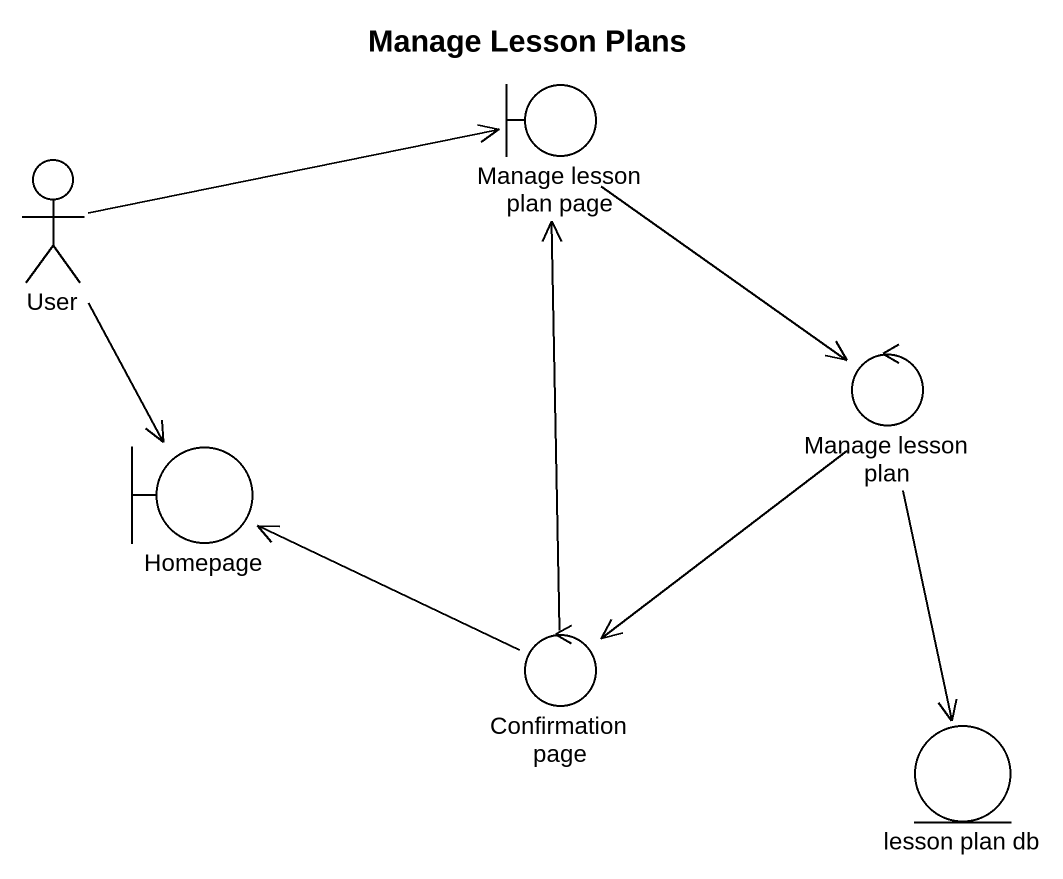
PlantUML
@startuml
title Manage Lesson Plans
boundary "Manage lesson plan page" as Manage_lesson_plan_page
actor User
control "Manage lesson plan" as Manage_lesson_plan
boundary Homepage
control "Confirmation page" as Confirmation_page
entity "lesson plan db" as lesson_plan_db
Manage_lesson_plan_page --> Manage_lesson_plan
User -right-> Manage_lesson_plan_page
User --> Homepage
Manage_lesson_plan --> Confirmation_page
Manage_lesson_plan --> lesson_plan_db
Confirmation_page -up-> Manage_lesson_plan_page
Confirmation_page -left-> Homepage
@enduml
